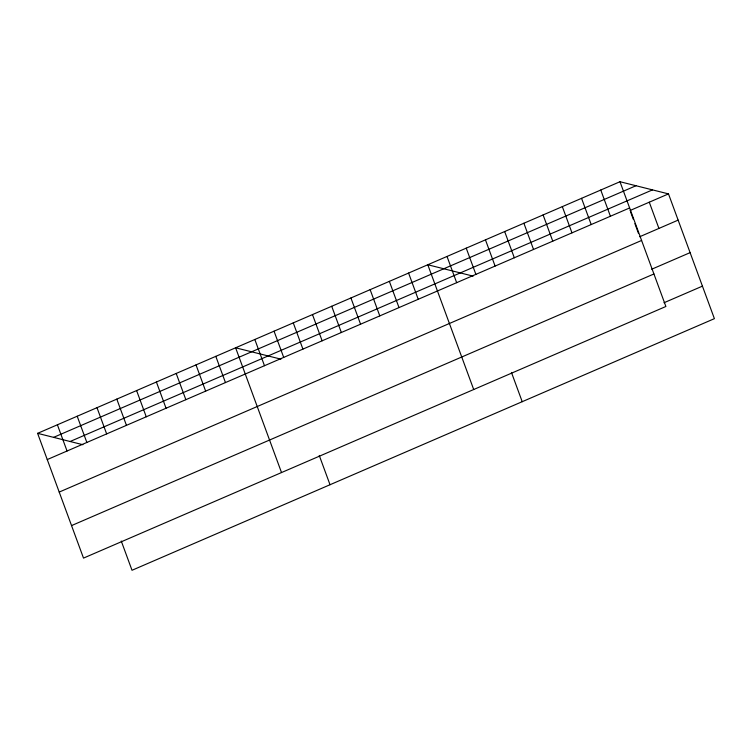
<?xml version="1.0" encoding="UTF-8"?>
<svg xmlns="http://www.w3.org/2000/svg" width="752" height="752" viewBox="0 0 752 752"><rect width="100%" height="100%" fill="white"/><g stroke="black" fill="none" stroke-linecap="round" stroke-linejoin="round"><path stroke-width="1.13" d="M619.986 181.721L665.887 306.487L83.51 558.106L37.6 433.34L619.986 181.721L668.49 193.894L714.4 318.66L132.014 570.279L121.251 541.017M53.608 437.354L635.995 185.735M70.105 441.499L652.482 189.88M47.254 459.566L629.631 207.947M630.054 210.504L668.49 193.894M639.708 236.73L678.144 220.12M59.211 492.081L641.597 240.461M651.674 269.244L690.11 252.634M71.543 525.592L653.92 273.972M663.997 302.746L702.434 286.145M473.102 276.125L427.794 264.751L473.704 389.517M280.919 359.155L235.611 347.791L281.521 472.557M37.6 433.34L82.908 444.714M649.277 202.194L658.921 228.42M630.458 211.594L633.278 219.246M634.885 223.617L638.504 233.449M600.763 190.021L610.417 216.247M581.55 198.321L591.194 224.547M562.327 206.631L571.981 232.857M543.104 214.931L552.758 241.157M523.89 223.231L533.535 249.457M504.667 231.541L514.321 257.767M485.454 239.841L495.098 266.067M466.231 248.141L475.884 274.377M511.445 372.428L522.217 401.7M447.017 256.451L456.661 282.677M408.58 273.061L418.225 299.287M389.357 281.361L399.011 307.587M370.144 289.661L379.788 315.887M350.921 297.971L360.575 324.197M331.707 306.271L341.352 332.497M312.484 314.571L322.138 340.797M293.271 322.881L302.915 349.107M274.048 331.181L283.701 357.407M319.262 455.468L330.025 484.73M254.825 339.481L264.478 365.707M215.805 356.345L225.459 382.571M196.009 364.899L205.653 391.125M176.203 373.453L185.857 399.679M156.407 382.007L166.051 408.233M136.601 390.561L146.255 416.787M116.804 399.115L126.449 425.341M96.999 407.669L106.652 433.895M77.202 416.232L86.856 442.458M57.396 424.786L67.05 451.012"/></g></svg>
